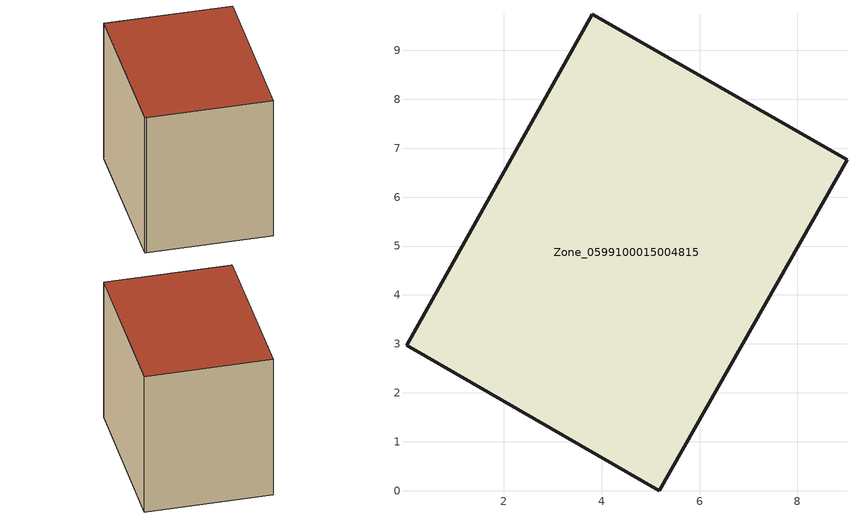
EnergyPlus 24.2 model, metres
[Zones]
Zone_0599100015004815
 floor ground (C_G): 0.07,2.94 0.01,2.97 3.81,9.74 9.01,6.77 5.18,0 z0.81
 wall outside (C_F): 5.18,0 9.01,6.77 3.81,9.74 0.01,2.97 0.07,2.94 5.18,0 z0.81:8.2
 roof outside (C_R): 0.01,2.97 0.07,2.94 5.18,0 9.01,6.77 3.81,9.74 z8.2
[BUILDING]
Pand.0599100015004815: North Axis=0; Terrain=City; Loads Convergence Tolerance Value=0.04; Temperature Convergence Tolerance Value=0.4; Solar Distribution=FullExterior; Maximum Number of Warmup Days=25; Minimum Number of Warmup Days=1
[Site:Location]
Rotterdam.The.Hague.AP_ZH_NLD Design_Conditions: Latitude=51.96; Longitude=4.45; Time Zone=1; Elevation=-4.5
[SITE:GROUNDTEMPERATURE:BUILDINGSURFACE]
18, 18, 18, 18, 18, 18, 18, 18, 18, 18, 18, 18
[MATERIAL] Thermal Absorptance=0.9; Solar Absorptance=0.7; Visible Absorptance=0.7
Name | Roughness | Thickness | Conductivity | Density | Specific Heat
G.TI.1946-1964 | MediumSmooth | 0.15 | 1 | 540 | 1210
F.TI.1946-1964 | Rough | 0.3 | 0.857143 | 1920 | 840
R.TI.1946-1964 | MediumRough | 0.2 | 0.277778 | 1500 | 1000
[CONSTRUCTION]
C_G: G.TI.1946-1964
C_F: F.TI.1946-1964
C_R: R.TI.1946-1964
[ZONE]
Zone_0599100015004815: Type=1; Multiplier=1; Ceiling Height=Autocalculate; Volume=Autocalculate; Floor Area=autocalculate; Part of Total Floor Area=Yes
[ZONEINFILTRATION:DESIGNFLOWRATE]
Infil_Zone_0599100015004815: Zone or ZoneList or Space or SpaceList=Zone_0599100015004815; Schedule=AlwaysOn; Design Flow Rate Calculation Method=Flow/Area; Flow Rate per Floor Area=0.003; Constant Term Coefficient=1; Temperature Term Coefficient=0; Velocity Term Coefficient=0; Velocity Squared Term Coefficient=0
[HVACTEMPLATE:ZONE:IDEALLOADSAIRSYSTEM]
Zone_0599100015004815: Maximum Heating Supply Air Temperature=50; Minimum Cooling Supply Air Temperature=13; Maximum Heating Supply Air Humidity Ratio=0.0156; Minimum Cooling Supply Air Humidity Ratio=0.0077; Heating Limit=NoLimit; Cooling Limit=NoLimit; Dehumidification Control Type=ConstantSensibleHeatRatio; Cooling Sensible Heat Ratio=0.7; Dehumidification Setpoint=60; Humidification Control Type=None; Humidification Setpoint=30; Outdoor Air Method=None; Outdoor Air Flow Rate per Person=0.00944; Outdoor Air Flow Rate per Zone Floor Area=0; Outdoor Air Flow Rate per Zone=0; Demand Controlled Ventilation Type=None; Outdoor Air Economizer Type=NoEconomizer; Heat Recovery Type=None; Sensible Heat Recovery Effectiveness=0.7; Latent Heat Recovery Effectiveness=0.65
[ZONECONTROL:THERMOSTAT]
ThermostatControl_Zone_0599100015004815: Zone or ZoneList=Zone_0599100015004815; Control Type Schedule=DualSetpointControlType; Control 1=Thermostat_Zone_0599100015004815; Temperature Difference Between Cutout And Setpoint=0
[THERMOSTATSETPOINT:DUALSETPOINT]
Thermostat_Zone_0599100015004815: Heating Setpoint Temperature Schedule=HeatingSetpoint_Zone_0599100015004815; Cooling Setpoint Temperature Schedule=CoolingSetpoint_Zone_0599100015004815
[SCHEDULE:COMPACT]
HeatingSetpoint_Zone_0599100015004815: Through: 12/31, For: AllDays, Until: 24:00, 21
CoolingSetpoint_Zone_0599100015004815: Through: 12/31, For: AllDays, Until: 24:00, 24
DualSetpointControlType: Through: 12/31, For: AllDays, Until: 24:00, 4
AlwaysOn: Through: 12/31, For: AllDays, Until: 24:00, 1
